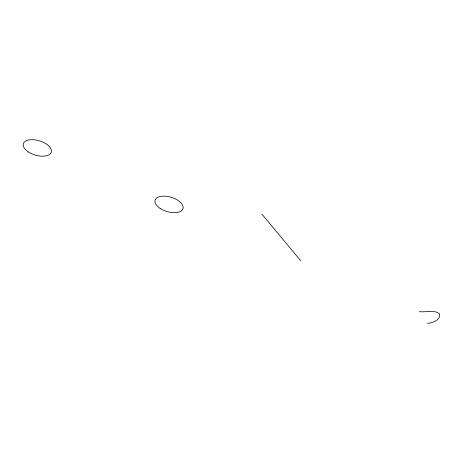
<?xml version="1.0" encoding="UTF-8"?>
<svg xmlns="http://www.w3.org/2000/svg" width="463" height="463" viewBox="0 0 463 463"><rect width="100%" height="100%" fill="white"/><g stroke="black" fill="none" stroke-linecap="round" stroke-linejoin="round"><path stroke-width="0.69" d="M427.418 323.313C432.367 323.22 441.447 319.817 439.294 313.59C433.796 309.492 425.7 312.56 419.38 311.64M261.971 214.166L300.8 260.837M28.388 151.968A14.596 7.431 16.7 0 0 51.254 152.177A14.596 7.431 16.7 0 0 32.225 139.681A14.596 7.431 16.7 0 0 28.388 151.968M160.14 208.414A14.596 7.431 16.7 0 0 183.007 208.622A14.596 7.431 16.7 0 0 163.977 196.133A14.596 7.431 16.7 0 0 160.14 208.414"/></g></svg>
